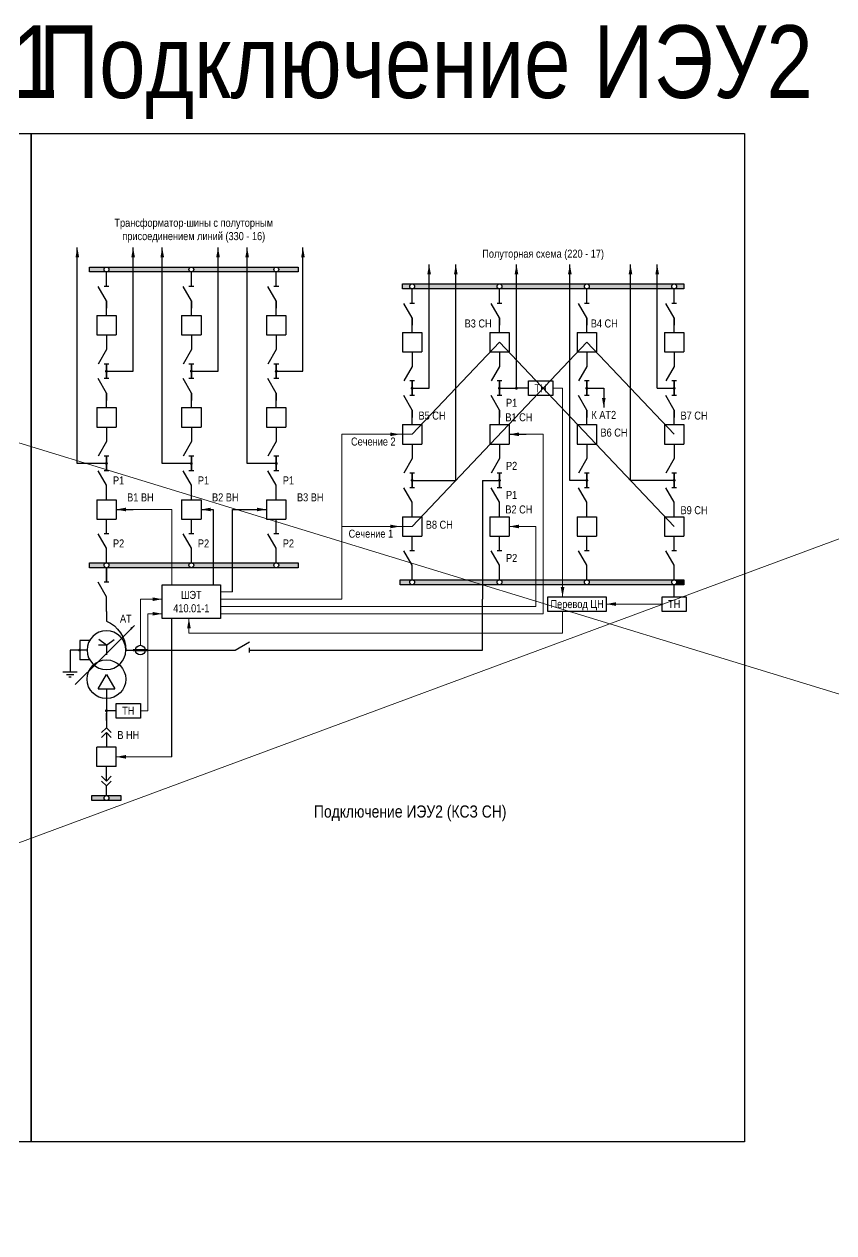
# Model space of a CAD drawing. Header units: millimetres. Extents: x 25558 to 49929, y 1902 to 19390.
# Drawn here: x 40196.9 to 40530.6, y 13982 to 14480.4 of the extents above; entities that cross this region are included whole.
import ezdxf
from ezdxf.enums import TextEntityAlignment as Align

# ---------------------------------------------------------------- set-up
doc = ezdxf.new("R2010")
doc.units = ezdxf.units.MM
doc.layers.add('Основная', color=7, linetype='Continuous', lineweight=30)
doc.layers.add('Тонкая', color=7, linetype='Continuous', lineweight=5)
doc.styles.add('Narrow', font='ARIALN.TTF')
doc.styles.add('Вывод', font='tahoma.ttf', dxfattribs={"height": 2.5})
doc.styles.add('Компонент', font='ARIALN.TTF', dxfattribs={"height": 3.5})

# ---------------------------------------------------------------- blocks, each defined once
blk = doc.blocks.new('*U23')
at = {"color": 0}
blk.add_line((0, 0), (6, 3.43), dxfattribs=at)
blk = doc.blocks.new('*U11')
at = {"color": 0}
blk.add_line((0, -1), (0, 1), dxfattribs=at)
blk = doc.blocks.new('*U34')
at = {"color": 0}
for p, q in [((0, 3), (0, 9)), ((0, -9), (0, -3))]:
    blk.add_line(p, q, dxfattribs=at)
at = {"color": 0, "ltscale": 0.25, "rotation": 89.99999999999999}
for name, p in [('*U23', (0, -3)), ('*U11', (0, 3))]:
    blk.add_blockref(name, p, dxfattribs=at)
at = {"layer": 'Основная'}
for tag, height, style, p in [('В1', 2.5, 'Вывод', (2, 7)), ('ОУ', 3.5, 'Компонент', (-12, 0)), ('В2', 2.5, 'Вывод', (2, -7))]:
    blk.add_attdef(tag, text='', height=height, dxfattribs=dict(at, style=style)).set_placement(p, align=Align.MIDDLE_CENTER)
blk = doc.blocks.new('*U28')
at = {"color": 0}
for p, q in [((0, 0), (-8, 0)), ((-8, -8), (-8, 0)), ((0, -8), (0, 0)), ((0, -8), (-8, -8))]:
    blk.add_line(p, q, dxfattribs=at)
at = {"layer": 'Основная', "style": 'Компонент'}
blk.add_attdef('ОУ', text='', height=3.5, dxfattribs=at).set_placement((-15, -3), align=Align.MIDDLE_CENTER)
blk = doc.blocks.new('*U35')
at = {"color": 0}
for p, q in [((0, 9), (0, 3)), ((0, -3), (0, -9))]:
    blk.add_line(p, q, dxfattribs=at)
at = {"color": 0, "ltscale": 0.25, "xscale": -1, "rotation": 90}
for name, p in [('*U23', (0, 3)), ('*U11', (0, -3))]:
    blk.add_blockref(name, p, dxfattribs=at)
at = {"layer": 'Основная'}
for tag, height, style, p in [('В2', 2.5, 'Вывод', (2, 7)), ('ОУ', 3.5, 'Компонент', (-12, 0)), ('В1', 2.5, 'Вывод', (2, -7))]:
    blk.add_attdef(tag, text='', height=height, dxfattribs=dict(at, style=style)).set_placement(p, align=Align.MIDDLE_CENTER)
blk = doc.blocks.new('*U40')
at = {"ltscale": 0.25}
for p, q in [((-3.46, -4), (0, 2)), ((0, 2), (3.46, -4)), ((-3.46, -4), (3.46, -4))]:
    blk.add_line(p, q, dxfattribs=at)
blk.add_circle((0, 0), 8, dxfattribs=at)
at = {"layer": 'Основная', "style": 'Компонент'}
blk.add_attdef('ОУ', text='', height=3.5, dxfattribs=at).set_placement((17, 0), align=Align.MIDDLE_CENTER)
blk = doc.blocks.new('*U41')
at = {"ltscale": 0.25}
for p, q in [((0, 0), (-20, 0)), ((14.44, 0), (0, 0))]:
    blk.add_line(p, q, dxfattribs=at)
blk.add_lwpolyline([(-18, 0, 1, 0, 0), (-20, 0, 0, 0, 0)], format="xyseb", dxfattribs=at)
at = {"layer": 'Основная', "style": 'Вывод'}
blk.add_attdef('ОС', text='', height=2.5, dxfattribs=at).set_placement((3, 2), align=Align.MIDDLE_CENTER)
blk = doc.blocks.new('*U42')
at = {"ltscale": 0.25}
for q in [(-3.2, 4.4), (3.2, 4.4), (0, -2), (3.21, 2)]:
    blk.add_line((0, 2), q, dxfattribs=at)
blk.add_circle((0, 0), 8, dxfattribs=at)
blk.add_arc((5.23, -0.15), 13.23, 113.2803, 179.3396, dxfattribs=at)
at = {"layer": 'Основная', "style": 'Компонент'}
blk.add_attdef('ОУ', text='', height=3.5, dxfattribs=at).set_placement((-17, 0), align=Align.MIDDLE_CENTER)
blk = doc.blocks.new('*U43')
at = {"color": 0}
for p, q in [((-3, 0), (3, 0)), ((0, 3), (0, 0)), ((-1.5, -1), (1.5, -1)), ((-0.5, -2), (0.5, -2))]:
    blk.add_line(p, q, dxfattribs=at)
blk = doc.blocks.new('*U943')
at = {"layer": 'Основная', "ltscale": 0.25}
for p, q in [((2, 2), (0, 0)), ((0, 0), (2, -2))]:
    blk.add_line(p, q, dxfattribs=at)
blk = doc.blocks.new('*U32')
at = {"color": 0}
for p, q in [((0, 6), (0, 2)), ((0, 0), (0, -6))]:
    blk.add_line(p, q, dxfattribs=at)
at = {"color": 0, "ltscale": 0.25, "xscale": -1, "rotation": 90}
for p in [(0, 2), (0, 0)]:
    blk.add_blockref('*U943', p, dxfattribs=at)
at = {"layer": 'Основная'}
for tag, height, style, p in [('ОУ2', 3.5, 'Компонент', (-5, 6)), ('В2', 2.5, 'Вывод', (3, 6)), ('ОУ1', 3.5, 'Компонент', (-5, -6)), ('В1', 2.5, 'Вывод', (3, -6))]:
    blk.add_attdef(tag, text='', height=height, dxfattribs=dict(at, style=style)).set_placement(p, align=Align.MIDDLE_CENTER)
blk = doc.blocks.new('*U33')
at = {"color": 0}
for p, q in [((0, 0), (0, 6)), ((0, -6), (0, -2))]:
    blk.add_line(p, q, dxfattribs=at)
at = {"color": 0, "ltscale": 0.25, "rotation": 89.99999999999999}
for p in [(0, 0), (0, -2)]:
    blk.add_blockref('*U943', p, dxfattribs=at)
at = {"layer": 'Основная'}
for tag, height, style, p in [('ОУ1', 3.5, 'Компонент', (-5, 6)), ('В1', 2.5, 'Вывод', (3, 6)), ('ОУ2', 3.5, 'Компонент', (-5, -6)), ('В2', 2.5, 'Вывод', (3, -6))]:
    blk.add_attdef(tag, text='', height=height, dxfattribs=dict(at, style=style)).set_placement(p, align=Align.MIDDLE_CENTER)
blk = doc.blocks.new('*U20')
at = {"ltscale": 0.25}
blk.add_circle((0, 0), 2, dxfattribs=at)
at = {"layer": 'Основная', "color": 0, "lineweight": 50}
blk.add_line((3, 0), (-3, 0), dxfattribs=at)
at = {"layer": 'Основная', "style": 'Компонент'}
blk.add_attdef('ОУ', text='', height=3.5, dxfattribs=at).set_placement((0, -6), align=Align.MIDDLE_CENTER)

msp = doc.modelspace()

# ---------------------------------------------------------------- hatches: boundary and pattern name
h = msp.add_hatch(color=0)
h.dxf.hatch_style = 1
h.paths.add_polyline_path([(40309.8, 14378.3), (40309.8, 14380.3), (40300.8, 14380.3, -0.414214), (40301.8, 14379.3, -0.414214), (40300.8, 14378.3)])
h.paths.add_polyline_path([(40288.8, 14378.3), (40288.8, 14380.3), (40276.8, 14380.3), (40276.8, 14378.3)])
h.paths.add_polyline_path([(40300.8, 14378.3, -0.414214), (40299.8, 14379.3, -0.414214), (40300.8, 14380.3), (40288.8, 14380.3), (40288.8, 14378.3)])
h.paths.add_polyline_path([(40276.8, 14378.3), (40276.8, 14380.3), (40265.8, 14380.3, -0.414214), (40266.8, 14379.3, -0.414214), (40265.8, 14378.3)])
h.paths.add_polyline_path([(40265.8, 14378.3, -0.414214), (40264.8, 14379.3, -0.414214), (40265.8, 14380.3), (40253.8, 14380.3), (40253.8, 14378.3)])
h.paths.add_polyline_path([(40241.8, 14378.3), (40241.8, 14380.3), (40230.8, 14380.3, -0.414214), (40231.8, 14379.3, -0.414214), (40230.8, 14378.3)])
h.paths.add_polyline_path([(40230.8, 14378.3, -0.414214), (40229.8, 14379.3, -0.414214), (40230.8, 14380.3), (40223.8, 14380.3), (40223.8, 14378.3)])
h.paths.add_polyline_path([(40253.8, 14378.3), (40253.8, 14380.3), (40241.8, 14380.3), (40241.8, 14378.3)])
h = msp.add_hatch(color=0)
h.dxf.hatch_style = 1
h.paths.add_polyline_path([(40230.8, 14256.3, -0.414214), (40229.8, 14257.3, -0.414214), (40230.8, 14258.3), (40223.8, 14258.3), (40223.8, 14256.3)])
h.paths.add_polyline_path([(40265.8, 14256.3, -0.414214), (40264.8, 14257.3, -0.414214), (40265.8, 14258.3), (40241.8, 14258.3), (40241.8, 14256.3)])
h.paths.add_polyline_path([(40241.8, 14256.3), (40241.8, 14258.3), (40230.8, 14258.3, -0.414214), (40231.8, 14257.3, -0.414214), (40230.8, 14256.3)])
h.paths.add_polyline_path([(40280.8, 14258.3), (40276.8, 14258.3), (40276.8, 14256.3), (40280.8, 14256.3)])
h.paths.add_polyline_path([(40300.8, 14256.3, -0.414214), (40299.8, 14257.3, -0.414214), (40300.8, 14258.3), (40280.8, 14258.3), (40280.8, 14256.3)])
h.paths.add_polyline_path([(40309.8, 14256.3), (40309.8, 14258.3), (40300.8, 14258.3, -0.414214), (40301.8, 14257.3, -0.414214), (40300.8, 14256.3)])
h.paths.add_polyline_path([(40276.8, 14256.3), (40276.8, 14258.3), (40265.8, 14258.3, -0.414214), (40266.8, 14257.3, -0.414214), (40265.8, 14256.3)])
at = {"layer": 'Тонкая'}
h = msp.add_hatch(color=0, dxfattribs=at)
h.dxf.hatch_style = 1
h.paths.add_polyline_path([(40356.8, 14371.3, -0.414214), (40355.8, 14372.3, -0.414214), (40356.8, 14373.3), (40352.8, 14373.3), (40352.8, 14371.3)])
h.paths.add_polyline_path([(40363.8, 14371.3), (40363.8, 14373.3), (40356.8, 14373.3, -0.414214), (40357.8, 14372.3, -0.414214), (40356.8, 14371.3)])
h.paths.add_polyline_path([(40374.8, 14371.3), (40374.8, 14373.3), (40363.8, 14373.3), (40363.8, 14371.3)])
h.paths.add_polyline_path([(40392.8, 14371.3, -0.414214), (40391.8, 14372.3, -0.414214), (40392.8, 14373.3), (40374.8, 14373.3), (40374.8, 14371.3)])
h.paths.add_polyline_path([(40399.8, 14371.3), (40399.8, 14373.3), (40392.8, 14373.3, -0.414214), (40393.8, 14372.3, -0.414214), (40392.8, 14371.3)])
h = msp.add_hatch(color=0, dxfattribs=at)
h.dxf.hatch_style = 1
h.paths.add_polyline_path([(40421.8, 14371.3), (40421.8, 14373.3), (40399.8, 14373.3), (40399.8, 14371.3)])
h.paths.add_polyline_path([(40428.8, 14371.3, -0.414214), (40427.8, 14372.3, -0.414214), (40428.8, 14373.3), (40421.8, 14373.3), (40421.8, 14371.3)])
h.paths.add_polyline_path([(40446.8, 14371.3), (40446.8, 14373.3), (40428.8, 14373.3, -0.414214), (40429.8, 14372.3, -0.414214), (40428.8, 14371.3)])
h = msp.add_hatch(color=0, dxfattribs=at)
h.dxf.hatch_style = 1
h.paths.add_polyline_path([(40457.8, 14371.3), (40457.8, 14373.3), (40446.8, 14373.3), (40446.8, 14371.3)])
h.paths.add_polyline_path([(40464.8, 14371.3, -0.414214), (40463.8, 14372.3, -0.414214), (40464.8, 14373.3), (40457.8, 14373.3), (40457.8, 14371.3)])
h.paths.add_polyline_path([(40465.8, 14372.3, -0.414214), (40464.8, 14371.3), (40468.8, 14371.3), (40468.8, 14373.3), (40464.8, 14373.3, -0.414214)])
h = msp.add_hatch(color=0, dxfattribs=at)
h.dxf.hatch_style = 1
h.paths.add_polyline_path([(40356.8, 14249.3, -0.414214), (40355.8, 14250.3, -0.414214), (40356.8, 14251.3), (40351.8, 14251.3), (40351.8, 14249.3)])
h.paths.add_polyline_path([(40385.8, 14249.3), (40385.8, 14251.3), (40356.8, 14251.3, -0.414214), (40357.8, 14250.3, -0.414214), (40356.8, 14249.3)])
h.paths.add_polyline_path([(40392.8, 14249.3, -0.414214), (40391.8, 14250.3, -0.414214), (40392.8, 14251.3), (40385.8, 14251.3), (40385.8, 14249.3)])
h.paths.add_polyline_path([(40468.8, 14249.3), (40468.8, 14251.3), (40392.8, 14251.3, -0.414214), (40393.8, 14250.3, -0.414214), (40392.8, 14249.3)])
h.paths.add_polyline_path([(40468.8, 14249.3), (40468.8, 14251.3), (40351.8, 14251.3), (40351.8, 14249.3)])
h.paths.add_polyline_path([(40418.8, 14249.3), (40418.8, 14251.3), (40351.8, 14251.3), (40351.8, 14249.3)], flags=17)
h = msp.add_hatch(color=0, dxfattribs=at)
h.dxf.hatch_style = 1
h.paths.add_polyline_path([(40428.8, 14249.3, -0.414214), (40427.8, 14250.3, -0.414214), (40428.8, 14251.3), (40418.8, 14251.3), (40418.8, 14249.3)])
h = msp.add_hatch(color=0, dxfattribs=at)
h.dxf.hatch_style = 1
h.paths.add_polyline_path([(40463.8, 14250.3, -0.414214), (40464.8, 14251.3), (40428.8, 14251.3, -0.414214), (40429.8, 14250.3, -0.414214), (40428.8, 14249.3), (40464.8, 14249.3, -0.414214)])
h = msp.add_hatch(color=0, dxfattribs=at)
h.dxf.hatch_style = 1
h.paths.add_polyline_path([(40465.8, 14250.3, -0.414214), (40464.8, 14249.3), (40468.8, 14249.3), (40468.8, 14251.3), (40464.8, 14251.3, -0.414214)])
h = msp.add_hatch(color=256, dxfattribs=at)
h.dxf.hatch_style = 1
h.paths.add_polyline_path([(40230.8, 14160.3, -0.414214), (40229.8, 14161.3, -0.414214), (40230.8, 14162.3), (40224.8, 14162.3), (40224.8, 14160.3)])
h.paths.add_polyline_path([(40236.8, 14160.3), (40236.8, 14162.3), (40230.8, 14162.3, -0.414214), (40231.8, 14161.3, -0.414214), (40230.8, 14160.3)])

# ---------------------------------------------------------------- linework, layer by layer
for p, q in [((40396.8, 14311.3), (40403.8, 14311.3)), ((40234.8, 14280.3), (40241.8, 14280.3)), ((40269.8, 14280.3), (40274.8, 14280.3)), ((40274.8, 14280.3), (40274.8, 14249.3)), ((40282.8, 14246.3), (40282.8, 14280.3)), ((40282.8, 14280.3), (40296.8, 14280.3)), ((40257.8, 14178.3), (40257.8, 14235.3))]:
    msp.add_line(p, q)
at = {"color": 4}
for points in [[(40199.8, 14435.3), (40199.8, 14019.5), (39905.8, 14019.5), (39905.8, 14435.3)], [(40493.8, 14435.3), (40493.8, 14019.5), (40199.8, 14019.5), (40199.8, 14435.3)]]:
    msp.add_lwpolyline(points, close=True, dxfattribs=at)
at = {"layer": 'Основная'}
for p, q in [((40218.8, 14299.3), (40218.8, 14388.3)), ((40241.8, 14337.3), (40241.8, 14388.3)), ((40253.8, 14299.3), (40253.8, 14388.3)), ((40276.8, 14337.3), (40276.8, 14388.3)), ((40288.8, 14299.3), (40288.8, 14388.3)), ((40311.8, 14337.3), (40311.8, 14388.3)), ((40363.8, 14330.3), (40363.8, 14381.3)), ((40374.8, 14292.3), (40374.8, 14381.3)), ((40399.8, 14330.3), (40399.8, 14381.3)), ((40421.8, 14292.3), (40421.8, 14381.3)), ((40446.8, 14292.3), (40446.8, 14381.3)), ((40457.8, 14330.3), (40457.8, 14381.3)), ((40230.8, 14366.3), (40230.8, 14363.3)), ((40265.8, 14366.3), (40265.8, 14363.3)), ((40300.8, 14366.3), (40300.8, 14363.3)), ((40356.8, 14359.3), (40356.8, 14356.3)), ((40392.8, 14359.3), (40392.8, 14356.3)), ((40428.8, 14359.3), (40428.8, 14356.3)), ((40464.8, 14359.3), (40464.8, 14356.3)), ((40230.8, 14337.3), (40241.8, 14337.3)), ((40265.8, 14337.3), (40276.8, 14337.3)), ((40300.8, 14337.3), (40311.8, 14337.3)), ((40230.8, 14328.3), (40230.8, 14325.3)), ((40265.8, 14328.3), (40265.8, 14325.3)), ((40300.8, 14328.3), (40300.8, 14325.3)), ((40356.8, 14330.3), (40363.8, 14330.3)), ((40392.8, 14330.3), (40399.8, 14330.3)), ((40404.8, 14330.3), (40399.8, 14330.3)), ((40428.8, 14330.3), (40435.8, 14330.3)), ((40435.8, 14330.3), (40435.8, 14322.3)), ((40457.8, 14330.3), (40464.8, 14330.3)), ((40356.8, 14321.3), (40356.8, 14318.3)), ((40392.8, 14321.3), (40392.8, 14318.3)), ((40428.8, 14321.3), (40428.8, 14318.3)), ((40464.8, 14321.3), (40464.8, 14318.3)), ((40230.8, 14299.3), (40218.8, 14299.3)), ((40265.8, 14299.3), (40253.8, 14299.3)), ((40300.8, 14299.3), (40288.8, 14299.3)), ((40356.8, 14292.3), (40374.8, 14292.3)), ((40385.8, 14292.3), (40385.8, 14249.3)), ((40385.8, 14292.3), (40392.8, 14292.3)), ((40428.8, 14292.3), (40421.8, 14292.3)), ((40464.8, 14292.3), (40446.8, 14292.3)), ((40230.8, 14270.3), (40230.8, 14274.3)), ((40265.8, 14270.3), (40265.8, 14274.3)), ((40300.8, 14270.3), (40300.8, 14274.3)), ((40356.8, 14263.3), (40356.8, 14267.3)), ((40392.8, 14263.3), (40392.8, 14267.3)), ((40428.8, 14263.3), (40428.8, 14267.3)), ((40464.8, 14263.3), (40464.8, 14267.3)), ((40230.8, 14256.3), (40230.8, 14250.3)), ((40385.8, 14249.3), (40385.8, 14243.3)), ((40464.8, 14244.3), (40464.8, 14249.3)), ((40385.8, 14222.3), (40385.8, 14243.3)), ((40230.8, 14238.3), (40230.8, 14234.3)), ((40294.8, 14222.3), (40385.8, 14222.3)), ((40230.8, 14202.3), (40230.8, 14193.3)), ((40234.8, 14197.3), (40230.8, 14197.3)), ((40230.8, 14193.3), (40230.8, 14196.3)), ((40230.8, 14193.8), (40230.8, 14190.3))]:
    msp.add_line(p, q, dxfattribs=at)
for points in [[(40223.8, 14380.3), (40309.8, 14380.3), (40309.8, 14378.3), (40223.8, 14378.3)], [(40352.8, 14373.3), (40468.8, 14373.3), (40468.8, 14371.3), (40352.8, 14371.3)], [(40404.8, 14333.3), (40414.8, 14333.3), (40414.8, 14327.3), (40404.8, 14327.3)], [(40223.8, 14258.3), (40309.8, 14258.3), (40309.8, 14256.3), (40223.8, 14256.3)], [(40351.8, 14251.3), (40468.8, 14251.3), (40468.8, 14249.3), (40351.8, 14249.3)], [(40253.8, 14249.3), (40277.8, 14249.3), (40277.8, 14235.3), (40253.8, 14235.3)], [(40412.8, 14244.3), (40436.8, 14244.3), (40436.8, 14238.3), (40412.8, 14238.3)], [(40459.8, 14244.3), (40469.8, 14244.3), (40469.8, 14238.3), (40459.8, 14238.3)], [(40234.8, 14200.3), (40244.8, 14200.3), (40244.8, 14194.3), (40234.8, 14194.3)], [(40224.8, 14162.3), (40236.8, 14162.3), (40236.8, 14160.3), (40224.8, 14160.3)]]:
    msp.add_lwpolyline(points, close=True, dxfattribs=at)
at = {"layer": 'Основная', "ltscale": 0.25, "const_width": 0.6}
for points in [[(40231.1, 14337.31, 1), (40230.5, 14337.31, 1)], [(40266.1, 14337.31, 1), (40265.5, 14337.31, 1)], [(40301.1, 14337.31, 1), (40300.5, 14337.31, 1)], [(40357.1, 14330.31, 1), (40356.5, 14330.31, 1)], [(40393.1, 14330.31, 1), (40392.5, 14330.31, 1)], [(40400.1, 14330.31, 1), (40399.5, 14330.31, 1)], [(40429.1, 14330.31, 1), (40428.5, 14330.31, 1)], [(40465.1, 14330.31, 1), (40464.5, 14330.31, 1)], [(40231.1, 14299.31, 1), (40230.5, 14299.31, 1)], [(40266.1, 14299.31, 1), (40265.5, 14299.31, 1)], [(40301.1, 14299.31, 1), (40300.5, 14299.31, 1)], [(40357.1, 14292.31, 1), (40356.5, 14292.31, 1)], [(40393.1, 14292.31, 1), (40392.5, 14292.31, 1)], [(40429.1, 14292.31, 1), (40428.5, 14292.31, 1)], [(40465.1, 14292.31, 1), (40464.5, 14292.31, 1)], [(40219.5, 14222.3, 1), (40220.1, 14222.3, 1)], [(40230.5, 14197.3, 1), (40231.1, 14197.3, 1)]]:
    msp.add_lwpolyline(points, format="xyb", close=True, dxfattribs=at)
at = {"layer": 'Основная'}
for points in [[(40223.8, 14226.3), (40219.8, 14226.3)], [(40219.8, 14226.3), (40219.8, 14218.3)], [(40219.8, 14222.3), (40215.8, 14222.3)], [(40215.8, 14222.3), (40215.8, 14216.3)], [(40222.8, 14222.3), (40218.8, 14222.3)], [(40238.8, 14222.3), (40256.8, 14222.3)], [(40256.8, 14222.3), (40283.8, 14222.3)], [(40223.8, 14218.3), (40219.8, 14218.3)], [(40230.8, 14206.3), (40230.8, 14198.3)]]:
    msp.add_lwpolyline(points, dxfattribs=at)
for centre in [(40230.8, 14379.3), (40265.8, 14379.3), (40300.8, 14379.3), (40356.8, 14372.3), (40392.8, 14372.3), (40428.8, 14372.3), (40464.8, 14372.3), (40230.8, 14257.3), (40265.8, 14257.3), (40300.8, 14257.3), (40356.8, 14250.3), (40392.8, 14250.3), (40428.8, 14250.3), (40464.8, 14250.3), (40230.8, 14161.3)]:
    msp.add_circle(centre, 1, dxfattribs=at)
at = {"layer": 'Тонкая'}
for p, q in [((39704, 14458), (40994, 14063)), ((39761, 13982), (40942, 14420)), ((40356.8, 14311.3), (40392.8, 14349.3)), ((40428.8, 14349.3), (40356.8, 14273.3)), ((40392.8, 14349.3), (40464.8, 14273.3)), ((40464.8, 14311.3), (40428.8, 14349.3)), ((40414.8, 14330.3), (40418.8, 14330.3)), ((40418.8, 14330.3), (40418.8, 14244.3)), ((40356.8, 14311.3), (40327.8, 14311.3)), ((40327.8, 14311.3), (40327.8, 14243.3)), ((40347.8, 14311.3), (40351.8, 14311.3)), ((40403.8, 14311.3), (40410.8, 14311.3)), ((40410.8, 14311.3), (40410.8, 14237.3)), ((40257.8, 14280.3), (40241.8, 14280.3)), ((40257.8, 14249.3), (40257.8, 14280.3)), ((40290.8, 14280.3), (40296.8, 14280.3)), ((40356.8, 14273.3), (40327.8, 14273.3)), ((40347.8, 14273.3), (40351.8, 14273.3)), ((40396.8, 14273.3), (40407.8, 14273.3)), ((40407.8, 14273.3), (40407.8, 14240.3)), ((40277.8, 14246.3), (40282.8, 14246.3)), ((40244.8, 14224.3), (40244.8, 14243.3)), ((40244.8, 14243.3), (40253.8, 14243.3)), ((40249.8, 14243.3), (40253.8, 14243.3)), ((40277.8, 14243.3), (40327.8, 14243.3)), ((40436.8, 14241.3), (40459.8, 14241.3)), ((40247.8, 14197.3), (40247.8, 14237.3)), ((40247.8, 14237.3), (40253.8, 14237.3)), ((40249.8, 14237.3), (40253.8, 14237.3)), ((40407.8, 14240.3), (40277.8, 14240.3)), ((40277.8, 14237.3), (40410.8, 14237.3)), ((40418.8, 14229.3), (40418.8, 14238.3)), ((40264.8, 14229.3), (40264.8, 14235.3)), ((40418.8, 14229.3), (40264.8, 14229.3)), ((40244.8, 14197.3), (40247.8, 14197.3)), ((40234.8, 14178.3), (40241.8, 14178.3)), ((40234.8, 14178.3), (40257.8, 14178.3))]:
    msp.add_line(p, q, dxfattribs=at)
at = {"layer": 'Тонкая', "ltscale": 0.3}
for points in [[(40218.8, 14388.3, 0, 1.5, 0), (40218.8, 14384.3, 0, 0, 0)], [(40241.8, 14388.3, 0, 1.5, 0), (40241.8, 14384.3, 0, 0, 0)], [(40253.8, 14388.3, 0, 1.5, 0), (40253.8, 14384.3, 0, 0, 0)], [(40276.8, 14388.3, 0, 1.5, 0), (40276.8, 14384.3, 0, 0, 0)], [(40288.8, 14388.3, 0, 1.5, 0), (40288.8, 14384.3, 0, 0, 0)], [(40311.8, 14388.3, 0, 1.5, 0), (40311.8, 14384.3, 0, 0, 0)], [(40363.8, 14381.3, 0, 1.5, 0), (40363.8, 14377.3, 0, 0, 0)], [(40374.8, 14381.3, 0, 1.5, 0), (40374.8, 14377.3, 0, 0, 0)], [(40399.8, 14381.3, 0, 1.5, 0), (40399.8, 14377.3, 0, 0, 0)], [(40421.8, 14381.3, 0, 1.5, 0), (40421.8, 14377.3, 0, 0, 0)], [(40446.8, 14381.3, 0, 1.5, 0), (40446.8, 14377.3, 0, 0, 0)], [(40457.8, 14381.3, 0, 1.5, 0), (40457.8, 14377.3, 0, 0, 0)], [(40435.8, 14322.3, 0, 1.5, 0), (40435.8, 14326.3, 0, 0, 0)], [(40351.8, 14311.3, 0, 1.5, 0), (40347.8, 14311.3, 0, 0, 0)], [(40396.8, 14311.3, 0, 1.5, 0), (40400.8, 14311.3, 0, 0, 0)], [(40234.8, 14280.3, 0, 1.5, 0), (40238.8, 14280.3, 0, 0, 0)], [(40269.8, 14280.3, 0, 1.5, 0), (40273.8, 14280.3, 0, 0, 0)], [(40296.8, 14280.3, 0, 1.5, 0), (40292.8, 14280.3, 0, 0, 0)], [(40351.8, 14273.3, 0, 1.5, 0), (40347.8, 14273.3, 0, 0, 0)], [(40396.8, 14273.3, 0, 1.5, 0), (40400.8, 14273.3, 0, 0, 0)], [(40418.8, 14244.3, 0, 1.5, 0), (40418.8, 14248.3, 0, 0, 0)], [(40253.8, 14243.3, 0, 1.5, 0), (40249.8, 14243.3, 0, 0, 0)], [(40436.8, 14241.3, 0, 1.5, 0), (40440.8, 14241.3, 0, 0, 0)], [(40253.8, 14237.3, 0, 1.5, 0), (40249.8, 14237.3, 0, 0, 0)], [(40264.8, 14235.3, 0, 1.5, 0), (40264.8, 14231.3, 0, 0, 0)], [(40234.8, 14178.3, 0, 1.5, 0), (40238.8, 14178.3, 0, 0, 0)]]:
    msp.add_lwpolyline(points, format="xyseb", dxfattribs=at)

# ---------------------------------------------------------------- block references
at = {"layer": 'Основная'}
for name, p in [('*U34', (40230.8, 14369.3)), ('*U34', (40265.8, 14369.3)), ('*U34', (40300.8, 14369.3)), ('*U34', (40356.8, 14362.3)), ('*U34', (40392.8, 14362.3)), ('*U34', (40428.8, 14362.3)), ('*U34', (40464.8, 14362.3)), ('*U35', (40230.8, 14343.3)), ('*U35', (40265.8, 14343.3)), ('*U35', (40300.8, 14343.3)), ('*U35', (40356.8, 14336.3)), ('*U35', (40392.8, 14336.3)), ('*U35', (40428.8, 14336.3)), ('*U35', (40464.8, 14336.3)), ('*U34', (40230.8, 14331.3)), ('*U34', (40265.8, 14331.3)), ('*U34', (40300.8, 14331.3)), ('*U34', (40356.8, 14324.3)), ('*U34', (40392.8, 14324.3)), ('*U34', (40428.8, 14324.3)), ('*U34', (40464.8, 14324.3)), ('*U35', (40230.8, 14305.3)), ('*U35', (40265.8, 14305.3)), ('*U35', (40300.8, 14305.3)), ('*U35', (40356.8, 14298.3)), ('*U35', (40392.8, 14298.3)), ('*U35', (40428.8, 14298.3)), ('*U35', (40464.8, 14298.3)), ('*U34', (40230.8, 14293.3)), ('*U34', (40265.8, 14293.3)), ('*U34', (40300.8, 14293.3)), ('*U34', (40356.8, 14286.3)), ('*U34', (40392.8, 14286.3)), ('*U34', (40428.8, 14286.3)), ('*U34', (40464.8, 14286.3)), ('*U34', (40230.8, 14267.3)), ('*U34', (40265.8, 14267.3)), ('*U34', (40300.8, 14267.3)), ('*U34', (40356.8, 14260.3)), ('*U34', (40392.8, 14260.3)), ('*U34', (40428.8, 14260.3)), ('*U34', (40464.8, 14260.3)), ('*U34', (40230.8, 14247.3))]:
    msp.add_blockref(name, p, dxfattribs=at)
at = {"layer": 'Основная', "ltscale": 0.25}
for name, p, rotation in [('*U28', (40226.8, 14352.3), 180), ('*U28', (40261.8, 14352.3), 180), ('*U28', (40296.8, 14352.3), 180), ('*U28', (40352.8, 14345.3), 180), ('*U28', (40388.8, 14345.3), 180), ('*U28', (40424.8, 14345.3), 180), ('*U28', (40460.8, 14345.3), 180), ('*U28', (40226.8, 14314.3), 180), ('*U28', (40261.8, 14314.3), 180), ('*U28', (40296.8, 14314.3), 180), ('*U28', (40352.8, 14307.3), 180), ('*U28', (40388.8, 14307.3), 180), ('*U28', (40424.8, 14307.3), 180), ('*U28', (40460.8, 14307.3), 180), ('*U28', (40226.8, 14276.3), 180), ('*U28', (40261.8, 14276.3), 180), ('*U28', (40296.8, 14276.3), 180), ('*U28', (40352.8, 14269.3), 180), ('*U28', (40388.8, 14269.3), 180), ('*U28', (40424.8, 14269.3), 180), ('*U28', (40460.8, 14269.3), 180), ('*U41', (40228.16, 14218.35), 224.9999999999999)]:
    msp.add_blockref(name, p, dxfattribs=dict(at, rotation=rotation))
at = {"layer": 'Основная', "ltscale": 0.35, "xscale": -1}
msp.add_blockref('*U42', (40230.8, 14222.3), dxfattribs=at)
at = {"layer": 'Основная', "rotation": 270}
msp.add_blockref('*U34', (40286.8, 14222.3), dxfattribs=at)
at = {"layer": 'Основная', "ltscale": 0.25}
for name, p in [('*U20', (40244.8, 14222.3)), ('*U43', (40215.8, 14213.3)), ('*U32', (40230.8, 14188.3)), ('*U28', (40234.8, 14182.3)), ('*U33', (40230.8, 14168.3))]:
    msp.add_blockref(name, p, dxfattribs=at)
at = {"layer": 'Основная', "ltscale": 0.35}
msp.add_blockref('*U40', (40230.8, 14210.3), dxfattribs=at)

# ---------------------------------------------------------------- texts
at = {"style": 'Narrow'}
for s, p in [('Подключение ИЭУ1', (39892, 14450)), ('Подключение ИЭУ2', (40203, 14450))]:
    msp.add_text(s, height=30, dxfattribs=at).set_placement(p)
at = {"layer": 'Основная', "attachment_point": 5, "style": 'Narrow'}
for s, insert, char_height, width in [('\\pxt3;Трансформатор-шины с полуторным присоединением линий (330 - 16)', (40266.8, 14395.3), 3.3, 91.869), ('\\pxt3;Полуторная схема (220 - 17)', (40410.8, 14385.3), 3.3, 91.869), ('\\pxi-3,l3,t3;В3 СН', (40384, 14357), 3.3, 21.8485), ('\\pxi-3,l3,t3;В4 СН', (40436, 14357), 3.3, 21.8485), ('\\pxqc;ТН', (40409.8, 14330.3), 3.3, 10), ('\\pxi-3,l3,t3;Р1', (40397.8, 14324.3), 3.3, 10), ('\\pxi-3,l3,t3;В5 СН', (40365, 14319), 3.3, 21.8485), ('\\pxi-3,l3,t3;К АТ2', (40435.8, 14319.3), 3.3, 10), ('\\pxi-3,l3,t3;В7 СН', (40473, 14319), 3.3, 21.8485), ('\\pxi-3,l3,t3;В1 СН', (40400.8, 14318.3), 3.3, 21.8485), ('\\pxi-3,l3,t3;В6 СН', (40440, 14312), 3.3, 21.8485), ('\\pxi-3,l3,t3;Сечение 2', (40340.8, 14308.3), 3.3, 21.8485), ('\\pxi-3,l3,t3;Р2', (40397.8, 14298.3), 3.3, 10), ('\\pxi-3,l3,t3;Р1', (40235.8, 14292.3), 3.3, 10), ('\\pxi-3,l3,t3;Р1', (40270.8, 14292.3), 3.3, 10), ('\\pxi-3,l3,t3;Р1', (40305.8, 14292.3), 3.3, 10), ('\\pxi-3,l3,t3;В1 ВН', (40244.8, 14285.3), 3.3, 21.8485), ('\\pxi-3,l3,t3;В2 ВН', (40279.8, 14285.3), 3.3, 21.8485), ('\\pxi-3,l3,t3;В3 ВН', (40314.8, 14285.3), 3.3, 21.8485), ('\\pxi-3,l3,t3;Р1', (40397.8, 14286.3), 3.3, 10), ('\\pxi-3,l3,t3;В2 СН', (40400.8, 14280.3), 3.3, 21.8485), ('\\pxi-3,l3,t3;В9 СН', (40473, 14280), 3.3, 21.8485), ('\\pxi-3,l3,t3;В8 СН', (40368, 14274), 3.3, 21.8485), ('\\pxi-3,l3,t3;Сечение 1', (40339.8, 14270.3), 3.3, 21.8485), ('\\pxi-3,l3,t3;Р2', (40235.8, 14266.3), 3.3, 10), ('\\pxi-3,l3,t3;Р2', (40270.8, 14266.3), 3.3, 10), ('\\pxi-3,l3,t3;Р2', (40305.8, 14266.3), 3.3, 10), ('\\pxi-3,l3,t3;Р2', (40397.8, 14260.3), 3.3, 10), ('\\pxqc;ШЭТ 410.01-1', (40265.8, 14242.3), 3.3, 21.8485), ('\\pxt3;Перевод ЦН', (40424.8, 14240.8), 3.3, 21.8485), ('\\pxqc;ТН', (40464.8, 14241.3), 3.3, 10), ('\\pxi-3,l3,t3;AT', (40238.8, 14235.3), 3.3, 10), ('\\pxqc;ТН', (40239.8, 14197.3), 3.3, 10), ('\\pxi-3,l3,t3;В НН', (40239.8, 14187.3), 3.3, 21.8485), ('Подключение ИЭУ2 (КСЗ СН)', (40356, 14155), 5, 188.2306)]:
    msp.add_mtext(s, dxfattribs=dict(at, insert=insert, char_height=char_height, width=width))

doc.saveas('drawing.dxf')
